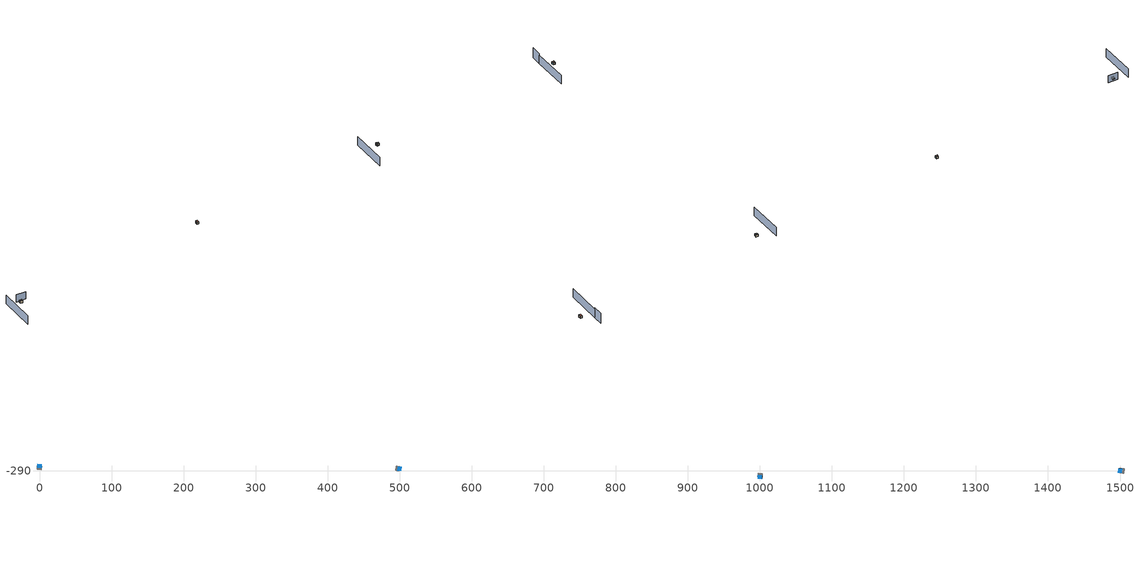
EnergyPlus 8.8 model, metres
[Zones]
0Perim
 floor adiabatic (115mmSandLimeBrick): 2.97,-283.24 2.53,-287.15 -3.43,-286.47 -2.99,-282.57 z0
 wall outside (U0-4): 2.97,-283.24 -2.99,-282.57 z0:5.63
 wall to 0Core (115mmSandLimeBrick): -3.43,-286.47 2.53,-287.15 z0:5.63
 wall adiabatic (115mmSandLimeBrick): -2.99,-282.57 -3.43,-286.47 / 2.53,-287.15 2.97,-283.24 z0:5.63
 window (Single): 2.87,-283.23 -2.89,-282.58 z0.85:2.02
 roof outside (U0-3): 2.97,-283.24 -2.99,-282.57 -3.43,-286.47 2.53,-287.15 z5.63
0Core
 floor adiabatic (115mmSandLimeBrick): 2.53,-287.15 2.39,-288.34 -3.57,-287.67 -3.43,-286.47 z0
 wall adiabatic (115mmSandLimeBrick): -3.43,-286.47 -3.57,-287.67 2.39,-288.34 2.53,-287.15 z0:5.63
 roof outside (U0-3): 2.53,-287.15 -3.43,-286.47 -3.57,-287.67 2.39,-288.34 z5.63
1Perim
 floor adiabatic (115mmSandLimeBrick): 499.56,-289.96 495.66,-289.51 496.33,-283.55 500.24,-283.99 z0
 wall outside (U0-4): 499.56,-289.96 500.24,-283.99 z0:5.63
 wall to 1Core (115mmSandLimeBrick): 496.33,-283.55 495.66,-289.51 z0:5.63
 wall adiabatic (115mmSandLimeBrick): 500.24,-283.99 496.33,-283.55 / 495.66,-289.51 499.56,-289.96 z0:5.63
 window (Single): 499.57,-289.86 500.23,-284.09 z0.85:4.35
 roof outside (U0-3): 499.56,-289.96 500.24,-283.99 496.33,-283.55 495.66,-289.51 z5.63
1Core
 floor adiabatic (115mmSandLimeBrick): 495.66,-289.51 494.46,-289.38 495.14,-283.42 496.33,-283.55 z0
 wall adiabatic (115mmSandLimeBrick): 496.33,-283.55 495.14,-283.42 494.46,-289.38 495.66,-289.51 z0:5.63
 roof outside (U0-3): 495.66,-289.51 496.33,-283.55 495.14,-283.42 494.46,-289.38 z5.63
2Perim
 floor adiabatic (115mmSandLimeBrick): 997.03,-298.33 997.47,-294.42 1003.43,-295.09 1002.99,-299 z0
 wall outside (U0-4): 997.03,-298.33 1002.99,-299 z0:5.63
 wall to 2Core (115mmSandLimeBrick): 1003.43,-295.09 997.47,-294.42 z0:5.63
 wall adiabatic (115mmSandLimeBrick): 1002.99,-299 1003.43,-295.09 / 997.47,-294.42 997.03,-298.33 z0:5.63
 window (Single): 997.13,-298.34 1002.89,-298.99 z0.85:2.02
 roof outside (U0-3): 997.03,-298.33 1002.99,-299 1003.43,-295.09 997.47,-294.42 z5.63
2Core
 floor adiabatic (115mmSandLimeBrick): 997.47,-294.42 997.61,-293.23 1003.57,-293.9 1003.43,-295.09 z0
 wall adiabatic (115mmSandLimeBrick): 1003.43,-295.09 1003.57,-293.9 997.61,-293.23 997.47,-294.42 z0:5.63
 roof outside (U0-3): 997.47,-294.42 1003.43,-295.09 1003.57,-293.9 997.61,-293.23 z5.63
3Perim
 floor adiabatic (115mmSandLimeBrick): 1500.44,-286.52 1504.34,-286.97 1503.67,-292.93 1499.76,-292.49 z0
 wall outside (U0-4): 1500.44,-286.52 1499.76,-292.49 z0:5.63
 wall to 3Core (115mmSandLimeBrick): 1503.67,-292.93 1504.34,-286.97 z0:5.63
 wall adiabatic (115mmSandLimeBrick): 1499.76,-292.49 1503.67,-292.93 / 1504.34,-286.97 1500.44,-286.52 z0:5.63
 window (Single): 1500.43,-286.62 1499.77,-292.39 z0.85:4.35
 roof outside (U0-3): 1500.44,-286.52 1499.76,-292.49 1503.67,-292.93 1504.34,-286.97 z5.63
3Core
 floor adiabatic (115mmSandLimeBrick): 1504.34,-286.97 1505.54,-287.1 1504.86,-293.06 1503.67,-292.93 z0
 wall adiabatic (115mmSandLimeBrick): 1503.67,-292.93 1504.86,-293.06 1505.54,-287.1 1504.34,-286.97 z0:5.63
 roof outside (U0-3): 1504.34,-286.97 1503.67,-292.93 1504.86,-293.06 1505.54,-287.1 z5.63
shading: -8.03,-278.14 16.75,-280.94 z0:19.24; -41.27,-361.08 -30.3,-269.68 / 954.55,-361.08 965.53,-269.68 / 1468.05,-361.08 1479.03,-269.68 z0:23.27; 1479.03,-269.68 1482.16,-243.73 z0:27.27
[Site:GroundTemperature:BuildingSurface]
14, 14, 14, 14, 14, 14, 14, 14, 14, 14, 14, 14
[Site:GroundReflectance]
0.2, 0.2, 0.2, 0.2, 0.2, 0.2, 0.2, 0.2, 0.2, 0.2, 0.2, 0.2
[Site:GroundReflectance:SnowModifier]
1, 1
[Building]
Building: North Axis {deg}=0; Terrain=Suburbs; Loads Convergence Tolerance Value=.04; Temperature Convergence Tolerance Value {deltaC}=.4; Solar Distribution=MinimalShadowing; Maximum Number of Warmup Days=25
[Construction]
115mmSandLimeBrick: Plaster_0.005_115mmSandLimeBrick, Sand-Lime Brick_0.08_115mmSandLimeBrick, Plaster_0.08_115mmSandLimeBrick
U0-4: XPS Board_0.06_U0-4, General Concrete_0.2_U0-4
U0-3: XPS Board_0.12_U0-3, General Concrete_0.2_U0-3
Single: Generic Clear Glass 6mm_0.006_Single
[Material] Roughness=Rough; Thermal Absorptance=0.9
Name | Thickness {m} | Conductivity {W/m-K} | Density {kg/m3} | Specific Heat {J/kg-K} | Solar Absorptance | Visible Absorptance
Plaster_0.005_115mmSandLimeBrick | 0.005 | 1 | 2000 | 1130 | 0.6 | 0.6
Sand-Lime Brick_0.08_115mmSandLimeBrick | 0.08 | 0.56 | 1200 | 1000 | 0.6 | 0.6
Plaster_0.08_115mmSandLimeBrick | 0.08 | 1 | 2000 | 1130 | 0.6 | 0.6
XPS Board_0.06_U0-4 | 0.06 | 0.034 | 35 | 1400 | 0.6 | 0.6
General Concrete_0.2_U0-4; General Concrete_0.2_U0-3 | 0.2 | 2 | 2400 | 950 | 0.7 | 0.7
XPS Board_0.12_U0-3 | 0.12 | 0.034 | 35 | 1400 | 0.6 | 0.6
[WindowMaterial:Glazing]
Generic Clear Glass 6mm_0.006_Single: Optical Data Type=SpectralAverage; Window Glass Spectral Data Set=SpectralAverage; Thickness {m}=0.006; Solar Transmittance at Normal Incidence=0.68; Front Side Solar Reflectance at Normal Incidence=0.09; Back Side Solar Reflectance at Normal Incidence=0.1; Visible Transmittance at Normal Incidence=0.81; Front Side Visible Reflectance at Normal Incidence=0.11; Back Side Visible Reflectance at Normal Incidence=0.12; Infrared Transmittance at Normal Incidence=0; Front Side Infrared Hemispherical Emissivity=0.2; Back Side Infrared Hemispherical Emissivity=0.2; Conductivity {W/m-K}=0.9; Dirt Correction Factor for Solar and Visible Transmittance=1
[EnergyManagementSystem:Sensor]
Name | Output:Variable or Output:Meter Index Key | Output:Variable or Output:Meter
OutdoorTemp | Environment | Site Outdoor Air Drybulb Temperature
OutdoorRelHumid | Environment | Site Outdoor Air Relative Humidity
USRNATVENT_0Perim; USRNATVENT_1Perim; USRNATVENT_2Perim; USRNATVENT_3Perim | AllOff | Schedule Value
[Zone] Type=1; Multiplier=1; Zone Inside Convection Algorithm=TARP; Zone Outside Convection Algorithm=DOE-2
Name | Volume {m3} | Floor Area {m2}
0Perim; 1Perim; 2Perim; 3Perim | 132.907 | 23.5978
0Core; 1Core; 2Core; 3Core | 40.5702 | 7.2033
[People] Number of People Schedule=30HrWk; Number of People Calculation Method=People/Area; People per Zone Floor Area {person/m2}=0.25; Fraction Radiant=0.3; Sensible Heat Fraction=AUTOCALCULATE; Carbon Dioxide Generation Rate {m3/s-W}=3.82e-08; Enable ASHRAE 55 Comfort Warnings=No; Mean Radiant Temperature Calculation Type=ZoneAveraged; Clothing Insulation Calculation Method=DynamicClothingModelASHRAE55; Thermal Comfort Model 1 Type=AdaptiveASH55
Name | Zone or ZoneList | Activity Level Schedule | Work Efficiency Schedule | Air Velocity Schedule
People 0Perim | 0Perim | 0PerimPeopleActivity | 0PerimWorkEfficiency | 0PerimAirVelocity
People 0Core | 0Core | 0CorePeopleActivity | 0CoreWorkEfficiency | 0CoreAirVelocity
People 1Perim | 1Perim | 1PerimPeopleActivity | 1PerimWorkEfficiency | 1PerimAirVelocity
People 1Core | 1Core | 1CorePeopleActivity | 1CoreWorkEfficiency | 1CoreAirVelocity
People 2Perim | 2Perim | 2PerimPeopleActivity | 2PerimWorkEfficiency | 2PerimAirVelocity
People 2Core | 2Core | 2CorePeopleActivity | 2CoreWorkEfficiency | 2CoreAirVelocity
People 3Perim | 3Perim | 3PerimPeopleActivity | 3PerimWorkEfficiency | 3PerimAirVelocity
People 3Core | 3Core | 3CorePeopleActivity | 3CoreWorkEfficiency | 3CoreAirVelocity
[ElectricEquipment] Schedule=30HrWk; Design Level Calculation Method=Watts/Area; Watts per Zone Floor Area {W/m2}=15; Fraction Latent=0; Fraction Radiant=.2; Fraction Lost=0
Name | Zone or ZoneList
0Perim Equipment 1 | 0Perim
0Core Equipment 1 | 0Core
1Perim Equipment 1 | 1Perim
1Core Equipment 1 | 1Core
2Perim Equipment 1 | 2Perim
2Core Equipment 1 | 2Core
3Perim Equipment 1 | 3Perim
3Core Equipment 1 | 3Core
[Lights] Schedule=30HrWk; Design Level Calculation Method=Watts/Area; Watts per Zone Floor Area {W/m2}=10; Return Air Fraction=0; Fraction Radiant=.42; Fraction Visible=.18; Fraction Replaceable=1
Name | Zone or ZoneList
0Perim General lighting | 0Perim
0Core General lighting | 0Core
1Perim General lighting | 1Perim
1Core General lighting | 1Core
2Perim General lighting | 2Perim
2Core General lighting | 2Core
3Perim General lighting | 3Perim
3Core General lighting | 3Core
[Daylighting:Controls] Daylighting Method=SplitFlux; Lighting Control Type=Continuous; Minimum Input Power Fraction for Continuous or ContinuousOff Dimming Control=0.1; Minimum Light Output Fraction for Continuous or ContinuousOff Dimming Control=0.1; Number of Stepped Control Steps=3; Probability Lighting will be Reset When Needed in Manual Stepped Control=1; Glare Calculation Azimuth Angle of View Direction Clockwise from Zone y-Axis {deg}=0; Maximum Allowable Discomfort Glare Index=22; Fraction of Zone Controlled by Reference Point 1=1; Illuminance Setpoint at Reference Point 1 {lux}=500
Name | Zone | Glare Calculation Daylighting Reference Point | Daylighting Reference Point 1
0Perim_DaylCtrl | 0Perim | 0Perim_DaylRefPt1 | 0Perim_DaylRefPt1
0Core_DaylCtrl | 0Core | 0Core_DaylRefPt1 | 0Core_DaylRefPt1
1Perim_DaylCtrl | 1Perim | 1Perim_DaylRefPt1 | 1Perim_DaylRefPt1
1Core_DaylCtrl | 1Core | 1Core_DaylRefPt1 | 1Core_DaylRefPt1
2Perim_DaylCtrl | 2Perim | 2Perim_DaylRefPt1 | 2Perim_DaylRefPt1
2Core_DaylCtrl | 2Core | 2Core_DaylRefPt1 | 2Core_DaylRefPt1
3Perim_DaylCtrl | 3Perim | 3Perim_DaylRefPt1 | 3Perim_DaylRefPt1
3Core_DaylCtrl | 3Core | 3Core_DaylRefPt1 | 3Core_DaylRefPt1
[ZoneControl:Thermostat]
Name | Zone or ZoneList | Control Type Schedule | Control 1
0Perim Thermostat | 0Perim | 0PerimZoneControlTypeSched | Dual Setpoint - Zone 0Perim
0Core Thermostat | 0Core | 0CoreZoneControlTypeSched | Dual Setpoint - Zone 0Core
1Perim Thermostat | 1Perim | 1PerimZoneControlTypeSched | Dual Setpoint - Zone 1Perim
1Core Thermostat | 1Core | 1CoreZoneControlTypeSched | Dual Setpoint - Zone 1Core
2Perim Thermostat | 2Perim | 2PerimZoneControlTypeSched | Dual Setpoint - Zone 2Perim
2Core Thermostat | 2Core | 2CoreZoneControlTypeSched | Dual Setpoint - Zone 2Core
3Perim Thermostat | 3Perim | 3PerimZoneControlTypeSched | Dual Setpoint - Zone 3Perim
3Core Thermostat | 3Core | 3CoreZoneControlTypeSched | Dual Setpoint - Zone 3Core
[ThermostatSetpoint:DualSetpoint]
Name | Heating Setpoint Temperature Schedule | Cooling Setpoint Temperature Schedule
Dual Setpoint - Zone 0Perim | 0PerimHeating_SP_Sch | 0PerimCooling_SP_Sch
Dual Setpoint - Zone 0Core | 0CoreHeating_SP_Sch | 0CoreCooling_SP_Sch
Dual Setpoint - Zone 1Perim | 1PerimHeating_SP_Sch | 1PerimCooling_SP_Sch
Dual Setpoint - Zone 1Core | 1CoreHeating_SP_Sch | 1CoreCooling_SP_Sch
Dual Setpoint - Zone 2Perim | 2PerimHeating_SP_Sch | 2PerimCooling_SP_Sch
Dual Setpoint - Zone 2Core | 2CoreHeating_SP_Sch | 2CoreCooling_SP_Sch
Dual Setpoint - Zone 3Perim | 3PerimHeating_SP_Sch | 3PerimCooling_SP_Sch
Dual Setpoint - Zone 3Core | 3CoreHeating_SP_Sch | 3CoreCooling_SP_Sch
[Zone equipment]
0Perim: 0Perim Ideal Loads Air
0Core: 0Core Ideal Loads Air
1Perim: 1Perim Ideal Loads Air
1Core: 1Core Ideal Loads Air
2Perim: 2Perim Ideal Loads Air
2Core: 2Core Ideal Loads Air
3Perim: 3Perim Ideal Loads Air
3Core: 3Core Ideal Loads Air
[ZoneHVAC:IdealLoadsAirSystem] Maximum Heating Supply Air Temperature {C}=30; Minimum Cooling Supply Air Temperature {C}=18; Maximum Heating Supply Air Humidity Ratio {kgWater/kgDryAir}=0.01; Minimum Cooling Supply Air Humidity Ratio {kgWater/kgDryAir}=0.008; Heating Limit=NoLimit; Maximum Heating Air Flow Rate {m3/s}=100; Cooling Limit=NoLimit; Maximum Cooling Air Flow Rate {m3/s}=100; Heating Availability Schedule=AllOn; Cooling Availability Schedule=AllOn; Dehumidification Control Type=None; Humidification Control Type=None; Demand Controlled Ventilation Type=OccupancySchedule; Outdoor Air Economizer Type=DifferentialEnthalpy; Heat Recovery Type=None; Sensible Heat Recovery Effectiveness=0.7; Latent Heat Recovery Effectiveness=0.65
Name | Design Specification Outdoor Air Object
0Perim Ideal Loads Air | 0PerimMinFreshAir
0Core Ideal Loads Air | 0CoreMinFreshAir
1Perim Ideal Loads Air | 1PerimMinFreshAir
1Core Ideal Loads Air | 1CoreMinFreshAir
2Perim Ideal Loads Air | 2PerimMinFreshAir
2Core Ideal Loads Air | 2CoreMinFreshAir
3Perim Ideal Loads Air | 3PerimMinFreshAir
3Core Ideal Loads Air | 3CoreMinFreshAir
[DesignSpecification:OutdoorAir] Outdoor Air Method=Sum; Outdoor Air Flow per Person {m3/s-person}=0.001; Outdoor Air Flow per Zone Floor Area {m3/s-m2}=0.001; Outdoor Air Schedule=60HrWk
0PerimMinFreshAir; 0CoreMinFreshAir; 1PerimMinFreshAir; 1CoreMinFreshAir; 2PerimMinFreshAir; 2CoreMinFreshAir; 3PerimMinFreshAir; 3CoreMinFreshAir
[ZoneVentilation:DesignFlowRate] Schedule=AllOn; Design Flow Rate Calculation Method=AirChanges/Hour; Air Changes per Hour {1/hr}=0; Ventilation Type=NATURAL; Fan Pressure Rise {Pa}=0; Fan Total Efficiency=1; Constant Term Coefficient=1; Temperature Term Coefficient=0; Velocity Term Coefficient=0; Velocity Squared Term Coefficient=0; Minimum Indoor Temperature {C}=18; Delta Temperature {deltaC}=1; Maximum Wind Speed {m/s}=40
Name | Zone or ZoneList
0Perim ScheduledVent | 0Perim
1Perim ScheduledVent | 1Perim
2Perim ScheduledVent | 2Perim
3Perim ScheduledVent | 3Perim
[EnergyManagementSystem:Actuator] Actuated Component Type=Schedule:Constant; Actuated Component Control Type=Schedule Value
Name | Actuated Component Unique
NATVENT_AVAIL_SCHED_ACTUATOR_0Perim | NATVENT_AVAIL_SCHED_0Perim
NATVENT_AVAIL_SCHED_ACTUATOR_1Perim | NATVENT_AVAIL_SCHED_1Perim
NATVENT_AVAIL_SCHED_ACTUATOR_2Perim | NATVENT_AVAIL_SCHED_2Perim
NATVENT_AVAIL_SCHED_ACTUATOR_3Perim | NATVENT_AVAIL_SCHED_3Perim
[EnergyManagementSystem:ProgramCallingManager]
My 0Perim_Setpoint_Schedule_Calculator_Example: BeginTimestepBeforePredictor; 0Perim_ErlEnforceBinary
My 1Perim_Setpoint_Schedule_Calculator_Example: BeginTimestepBeforePredictor; 1Perim_ErlEnforceBinary
My 2Perim_Setpoint_Schedule_Calculator_Example: BeginTimestepBeforePredictor; 2Perim_ErlEnforceBinary
My 3Perim_Setpoint_Schedule_Calculator_Example: BeginTimestepBeforePredictor; 3Perim_ErlEnforceBinary
[EnergyManagementSystem:Program]
0Perim_ErlEnforceBinary: IF (USRNATVENT_0Perim > 0); Set NATVENT_AVAIL_SCHED_ACTUATOR_0Perim = 1; ELSE; Set NATVENT_AVAIL_SCHED_ACTUATOR_0Perim = 0; ENDIF
1Perim_ErlEnforceBinary: IF (USRNATVENT_1Perim > 0); Set NATVENT_AVAIL_SCHED_ACTUATOR_1Perim = 1; ELSE; Set NATVENT_AVAIL_SCHED_ACTUATOR_1Perim = 0; ENDIF
2Perim_ErlEnforceBinary: IF (USRNATVENT_2Perim > 0); Set NATVENT_AVAIL_SCHED_ACTUATOR_2Perim = 1; ELSE; Set NATVENT_AVAIL_SCHED_ACTUATOR_2Perim = 0; ENDIF
3Perim_ErlEnforceBinary: IF (USRNATVENT_3Perim > 0); Set NATVENT_AVAIL_SCHED_ACTUATOR_3Perim = 1; ELSE; Set NATVENT_AVAIL_SCHED_ACTUATOR_3Perim = 0; ENDIF
[ZoneVentilation:WindandStackOpenArea] Opening Effectiveness=0; Effective Angle {deg}=0; Discharge Coefficient for Opening=0.6; Minimum Indoor Temperature {C}=24; Maximum Indoor Temperature {C}=100; Delta Temperature {deltaC}=1; Minimum Outdoor Temperature {C}=22; Maximum Outdoor Temperature {C}=26; Maximum Wind Speed {m/s}=40
Name | Zone | Opening Area {m2} | Opening Area Fraction Schedule | Height Difference {m}
0PerimNatVent_Buoy | 0Perim | 5.40688 | NATVENT_AVAIL_SCHED_0Perim | 0.291319
1PerimNatVent_Buoy | 1Perim | 16.2206 | NATVENT_AVAIL_SCHED_1Perim | 0.873957
2PerimNatVent_Buoy | 2Perim | 5.40688 | NATVENT_AVAIL_SCHED_2Perim | 0.291319
3PerimNatVent_Buoy | 3Perim | 16.2206 | NATVENT_AVAIL_SCHED_3Perim | 0.873957
[ZoneInfiltration:DesignFlowRate] Schedule=On; Design Flow Rate Calculation Method=AirChanges/Hour; Air Changes per Hour {1/hr}=2; Constant Term Coefficient=1; Temperature Term Coefficient=0; Velocity Term Coefficient=0; Velocity Squared Term Coefficient=0
Name | Zone or ZoneList
0PerimInfiltration | 0Perim
1PerimInfiltration | 1Perim
2PerimInfiltration | 2Perim
3PerimInfiltration | 3Perim
[WaterUse:Equipment]
Name | Peak Flow Rate {m3/s} | Flow Rate Fraction Schedule | Target Temperature Schedule | Hot Water Supply Temperature Schedule | Cold Water Supply Temperature Schedule
DHW 0Perim | 0 | equipOffice | DHW Supply Temperature 0Perim | DHW Supply Temperature 0Perim | DHW Mains Temperature 0Perim
DHW 0Core | 2.00092e-06 | 60HrWk | DHW Supply Temperature 0Core | DHW Supply Temperature 0Core | DHW Mains Temperature 0Core
DHW 1Perim | 0 | equipOffice | DHW Supply Temperature 1Perim | DHW Supply Temperature 1Perim | DHW Mains Temperature 1Perim
DHW 1Core | 2.00092e-06 | 60HrWk | DHW Supply Temperature 1Core | DHW Supply Temperature 1Core | DHW Mains Temperature 1Core
DHW 2Perim | 0 | equipOffice | DHW Supply Temperature 2Perim | DHW Supply Temperature 2Perim | DHW Mains Temperature 2Perim
DHW 2Core | 2.00092e-06 | 60HrWk | DHW Supply Temperature 2Core | DHW Supply Temperature 2Core | DHW Mains Temperature 2Core
DHW 3Perim | 0 | equipOffice | DHW Supply Temperature 3Perim | DHW Supply Temperature 3Perim | DHW Mains Temperature 3Perim
DHW 3Core | 2.00092e-06 | 60HrWk | DHW Supply Temperature 3Core | DHW Supply Temperature 3Core | DHW Mains Temperature 3Core
[Schedule:Constant]
On: On/Off, 1
0PerimPeopleActivity; 0CorePeopleActivity; 1PerimPeopleActivity; 1CorePeopleActivity; 2PerimPeopleActivity; 2CorePeopleActivity; 3PerimPeopleActivity; 3CorePeopleActivity: Any Number, 125.28
0PerimAirVelocity; 0CoreAirVelocity; 1PerimAirVelocity; 1CoreAirVelocity; 2PerimAirVelocity; 2CoreAirVelocity; 3PerimAirVelocity; 3CoreAirVelocity: Any Number, 0.2
0PerimWorkEfficiency; 0CoreWorkEfficiency; 1PerimWorkEfficiency; 1CoreWorkEfficiency; 2PerimWorkEfficiency; 2CoreWorkEfficiency; 3PerimWorkEfficiency; 3CoreWorkEfficiency: Any Number, 0
0PerimHeating_SP_Sch; 0PerimCooling_SP_Sch; 0CoreHeating_SP_Sch; 0CoreCooling_SP_Sch; 1PerimHeating_SP_Sch; 1PerimCooling_SP_Sch; 1CoreHeating_SP_Sch; 1CoreCooling_SP_Sch; 2PerimHeating_SP_Sch; 2PerimCooling_SP_Sch; 2CoreHeating_SP_Sch; 2CoreCooling_SP_Sch; 3PerimHeating_SP_Sch; 3PerimCooling_SP_Sch; 3CoreHeating_SP_Sch; 3CoreCooling_SP_Sch: Temperature, 24
0PerimZoneControlTypeSched; 0CoreZoneControlTypeSched; 1PerimZoneControlTypeSched; 1CoreZoneControlTypeSched; 2PerimZoneControlTypeSched; 2CoreZoneControlTypeSched; 3PerimZoneControlTypeSched; 3CoreZoneControlTypeSched: Any Number, 4
NATVENT_AVAIL_SCHED_0Perim; NATVENT_AVAIL_SCHED_1Perim; NATVENT_AVAIL_SCHED_2Perim; NATVENT_AVAIL_SCHED_3Perim: Fraction, 1
DHW Supply Temperature 0Perim; DHW Supply Temperature 0Core; DHW Supply Temperature 1Perim; DHW Supply Temperature 1Core; DHW Supply Temperature 2Perim; DHW Supply Temperature 2Core; DHW Supply Temperature 3Perim; DHW Supply Temperature 3Core: Temperature, 65
DHW Mains Temperature 0Perim; DHW Mains Temperature 0Core; DHW Mains Temperature 1Perim; DHW Mains Temperature 1Core; DHW Mains Temperature 2Perim; DHW Mains Temperature 2Core; DHW Mains Temperature 3Perim; DHW Mains Temperature 3Core: Temperature, 10
[Schedule:Year]
30HrWk: 30HrWk, 1, 1, 12, 31
60HrWk: 60HrWk, 1, 1, 12, 31
AllOn: AllOn, 1, 1, 12, 31
equipOffice: equipOffice, 1, 1, 12, 31
AllOff: AllOff, 1, 1, 12, 31
[Schedule:Week:Daily]
30HrWk: 30HrWkDay, 30HrWkDay, 30HrWkDay, 30HrWkDay, 30HrWkDay, 30HrWkDay, 30HrWkDay, 30HrWkDay, 30HrWkDay, 30HrWkDay, 30HrWkDay, 30HrWkDay
60HrWk: 60HrWkDay, 60HrWkDay, 60HrWkDay, 60HrWkDay, 60HrWkDay, 60HrWkDay, 60HrWkDay, 60HrWkDay, 60HrWkDay, 60HrWkDay, 60HrWkDay, 60HrWkDay
AllOn: AllOn, AllOn, AllOn, AllOn, AllOn, AllOn, AllOn, AllOn, AllOn, AllOn, AllOn, AllOn
equipOffice: equipOfficeWeekEnd, equipOffice, equipOffice, equipOffice, equipOffice, equipOffice, equipOfficeWeekEnd, equipOfficeWeekEnd, equipOffice, equipOffice, equipOffice, equipOffice
AllOff: AllOff, AllOff, AllOff, AllOff, AllOff, AllOff, AllOff, AllOff, AllOff, AllOff, AllOff, AllOff
[Schedule:Day:Hourly]
30HrWkDay; equipOffice; equipOfficeWeekEnd: 0.1, 0.1, 0.1, 0.1, 0.1, 0.1, 0.1, 0.2, 0.4, 0.6, 0.8, 0.8, 0.4, 0.6, 0.8, 0.8, 0.4, 0.2, 0.1, 0.1, 0.1, 0.1, 0.1, 0.1
60HrWkDay: 0.2, 0.2, 0.2, 0.2, 0.2, 0.2, 0.2, 0.4, 0.8, 0.8, 1, 1, 0.8, 1, 1, 1, 0.8, 0.4, 0.2, 0.2, 0.2, 0.2, 0.2, 0.2
AllOn: 1, 1, 1, 1, 1, 1, 1, 1, 1, 1, 1, 1, 1, 1, 1, 1, 1, 1, 1, 1, 1, 1, 1, 1
AllOff: 0, 0, 0, 0, 0, 0, 0, 0, 0, 0, 0, 0, 0, 0, 0, 0, 0, 0, 0, 0, 0, 0, 0, 0
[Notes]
----  This file was generated with Archsim v.4.0.2.17
-------------------------ERL SENSORS--------------------------
115mmSandLimeBrick GasType: Partition
